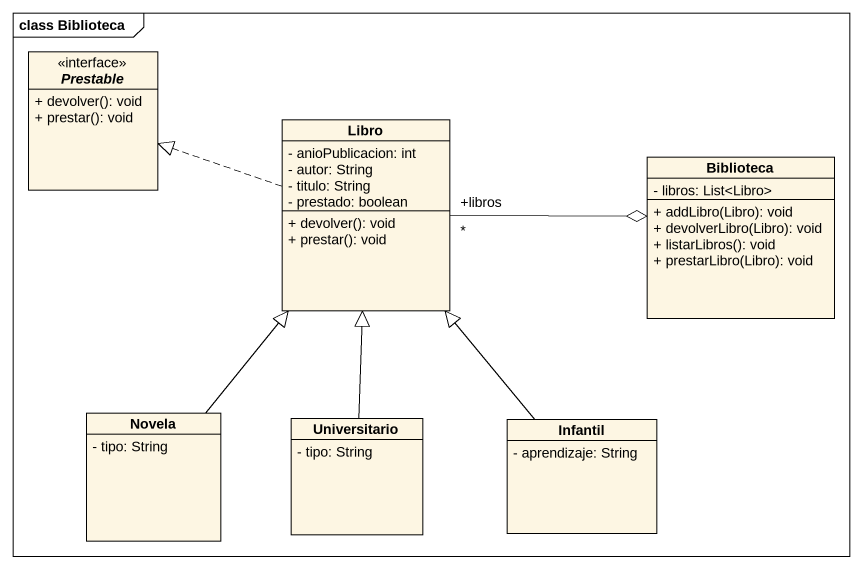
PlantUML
@startuml
mainframe class Biblioteca
hide circle
hide empty members
skinparam classAttributeIconSize 0
interface Prestable <<interface>> {
  + devolver(): void
  + prestar(): void
}
class Libro {
  - anioPublicacion: int
  - autor: String
  - titulo: String
  - prestado: boolean
  + devolver(): void
  + prestar(): void
}
class Biblioteca {
  - libros: List<Libro>
  + addLibro(Libro): void
  + devolverLibro(Libro): void
  + listarLibros(): void
  + prestarLibro(Libro): void
}
class Novela {
  - tipo: String
}
class Universitario {
  - tipo: String
}
class Infantil {
  - aprendizaje: String
}
Libro .left.|> Prestable
Libro "+libros\n*" -right-o Biblioteca
Novela -up-|> Libro
Universitario -up-|> Libro
Infantil -up-|> Libro
@enduml
